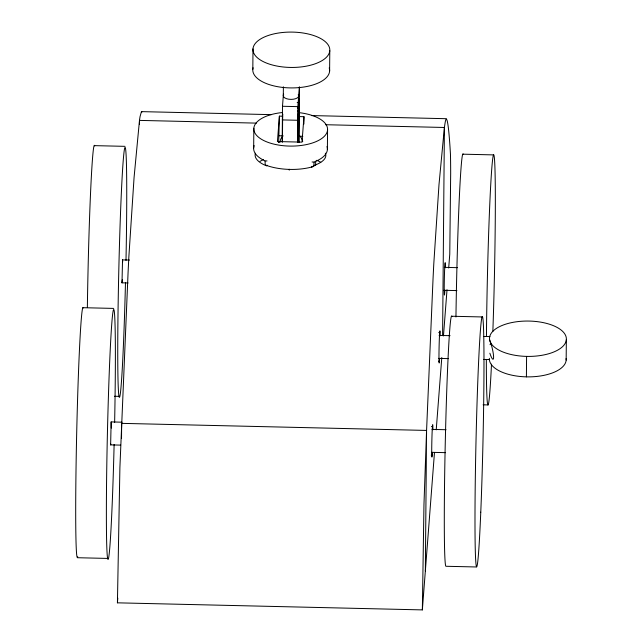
<?xml version="1.0" encoding="UTF-8"?>
<svg xmlns="http://www.w3.org/2000/svg" width="642" height="642" viewBox="0 0 642 642"><rect width="100%" height="100%" fill="white"/><g stroke="black" fill="none" stroke-linecap="round" stroke-linejoin="round"><path stroke-width="0.96" d="M111.315 428.126L111.17 421.898L122.1 422.211M434.474 452.538L422.348 609.9L117.422 602.83L119.894 467.737L128.079 272.489A256.407 7.15 -88.7 0 1 128.873 256.615L134.074 177.465L139.483 120.399A367.168 10.24 -88.7 0 1 140.068 116.523L141.441 111.628L271.414 114.645M121.523 438.309L121.651 423.359L426.577 430.429L433.005 279.567A256.407 7.15 -88.7 0 1 433.799 263.685L439 184.535L444.408 127.477A367.168 10.24 -88.7 0 1 444.986 123.593C447.851 104.405 450.459 154.578 450.451 154.16A91.806 2.56 -88.7 0 1 450.676 173.34L449.761 254.2L448.694 268.027M139.45 124.404L139.483 120.399L256.455 123.12M252.82 69.344L252.996 48.88M253.67 147.901L253.839 128.272M266.823 165.949C263.276 165.716 266.968 160.636 263.541 160.139A36.883 16.973 0.5 0 1 254.184 145.614M278.692 142.604L279.39 116.122L282.344 116.194M282.183 141.994L282.496 106.275L283.459 93.684M282.424 142.01L282.649 116.387M283.307 95.674L283.387 86.806M297.543 142.355L297.848 106.628L299.381 86.758M297.784 142.364L298.008 116.74M298.747 142.291L299.092 102.608L297.174 102.568M298.987 142.283L299.469 87.384M303.899 124.058L303.963 116.7L299.052 116.579M311.49 167.233L311.498 166.382M312.092 167C315.768 166.984 312.092 161.624 315.671 161.351A36.883 16.973 0.5 0 0 327.011 146.512M315.639 165.435L315.671 161.19M327.388 149.61L327.556 129.981M329.611 71.126L329.787 50.662A38.424 17.679 0.5 0 0 273.372 34.026A38.424 17.679 0.5 0 0 271.012 64.617A38.424 17.679 0.5 0 0 329.787 50.662M422.348 609.9L423.961 504.604L426.577 430.429L425.349 570.979M442.595 335.67L444.408 127.477L325.438 124.717M526.408 376.862L526.584 356.39M566.164 360.09L566.348 339.618A38.424 17.679 0.5 0 0 509.933 322.99A38.424 17.679 0.5 0 0 507.573 353.582A38.424 17.679 0.5 0 0 566.348 339.618M289.237 170.154L289.245 169.279M122.293 279.743L121.996 282.889L122.534 259.841L122.67 261.952M117.422 602.83L117.791 598.079M279.39 116.122L277.432 141.561L302.005 142.131L303.963 116.7M282.817 114.172L282.376 119.918L297.736 120.271L299.365 99.077M436.223 429.859L441.8 357.482M443.462 335.967L447.017 289.751M110.777 444.087L110.633 444.946L111.138 421.954M282.496 106.275L297.848 106.628M311.402 115.568L446.367 118.706M279.222 135.759L283.098 135.847M299.918 136.232L302.823 136.305M94.358 145.638L125.07 146.344M462.962 154.184L493.674 154.899M265.17 160.909L267.024 160.949M312.068 161.993L313.93 162.041M265.13 165.307L267.521 165.363M312.293 166.398L313.89 166.439M122.502 259.898L129.515 260.058M444.344 267.361L457.377 267.666M122.036 282.825L128.047 282.97M443.879 290.288L456.911 290.593M82.995 307.695L113.706 308.409M451.599 316.241L482.311 316.955M438.711 332.564L439.674 332.588M439.088 335.421L450.058 335.678M483.972 336.456L489.958 336.593M438.406 358.388L448.421 358.621M483.474 359.424L489.477 359.56M438.462 361.221L439.425 361.245M114.509 396.266L119.46 396.379M483.105 404.813L488.064 404.925M431.472 426.529L432.435 426.553M432.026 429.402L446.021 429.723M110.673 444.89L120.64 445.115M431.56 452.329L445.556 452.65M431.223 455.178L432.186 455.202M77.377 557.721L108.097 558.436M476.701 566.982L445.981 566.276A125.094 3.491 -88.7 0 1 445.371 438.358A125.094 3.491 -88.7 0 1 451.928 316.53M141.441 111.628L141.906 112.085M298.233 94.719A7.688 3.539 0.5 0 1 291.091 99.39A7.688 3.539 0.5 0 1 283.684 94.711M297.447 107.712A7.688 3.539 0.5 0 1 297.567 111.275M329.218 67.9A38.424 17.679 0.5 0 1 291.637 87.922A38.424 17.679 0.5 0 1 253.092 67.763M455.948 317.004A125.094 3.491 -88.7 0 1 463.291 154.465M486.443 336.416A125.094 3.491 -88.7 0 1 493.69 154.882A125.094 3.491 -88.7 0 1 492.855 331.441M491.499 364.158A125.094 3.491 -88.7 0 1 486.331 359.672M125.487 282.384A125.094 3.491 -88.7 0 1 117.968 377.761A125.094 3.491 -88.7 0 1 122.903 164.914A125.094 3.491 -88.7 0 1 125.992 260.427M87.36 307.51A125.094 3.491 -88.7 0 1 94.695 145.919M114.124 444.449A125.094 3.491 -88.7 0 1 106.604 539.826A125.094 3.491 -88.7 0 1 111.539 326.971A125.094 3.491 -88.7 0 1 114.629 422.484M77.746 556.774A125.094 3.491 -88.7 0 1 76.623 436.07A125.094 3.491 -88.7 0 1 83.332 307.975M566.132 358.493A38.424 17.679 0.5 0 1 528.133 376.878A38.424 17.679 0.5 0 1 489.373 358.308M489.573 339.867A11.412 1.838 76.1 0 1 493.594 356.928A11.412 1.838 76.1 0 1 489.854 353.22M490.079 344.698A11.412 1.236 -73.5 0 1 490.279 344.104M444.834 290.577A16.138 0.449 -88.7 0 1 444.208 289.919A16.138 0.449 -88.7 0 1 444.754 267.112A16.138 0.449 -88.7 0 1 445.379 267.77M298.69 112.607A36.883 16.973 0.5 0 1 321.385 138.752A36.883 16.973 0.5 0 1 260.532 138.688A36.883 16.973 0.5 0 1 281.814 112.591M280.081 142.083A11.396 10.111 4.4 0 1 282.785 136.152M298.241 134.852A11.396 10.111 4.4 0 1 302.719 141.577M439.585 358.645A16.138 0.449 -88.7 0 1 438.967 357.987A16.138 0.449 -88.7 0 1 439.513 335.18A16.138 0.449 -88.7 0 1 440.131 335.838M432.347 452.61A16.138 0.449 -88.7 0 1 431.721 451.952A16.138 0.449 -88.7 0 1 432.267 429.145A16.138 0.449 -88.7 0 1 432.893 429.803M278.821 142.091A36.771 12.591 0.7 0 1 279.655 142.01M297.76 141.906A36.771 12.591 0.7 0 1 299.461 142.059M311.98 166.936A36.859 15.087 1.1 0 1 267.321 165.7M264.44 164.938A35.495 14.413 1.2 0 1 255.396 153.221M325.333 153.189A35.495 13.37 -0.5 0 1 313.497 165.62M260.034 161.423A35.503 14.381 1.2 0 1 263.332 159.609M316.763 160.315A35.503 13.313 -0.5 0 1 320.767 162.346M480.77 512.164A125.094 3.491 -88.7 0 0 482.648 317.236A125.094 3.491 -88.7 0 0 475.104 496.507A125.094 3.491 -88.7 0 0 480.77 512.164"/></g></svg>
